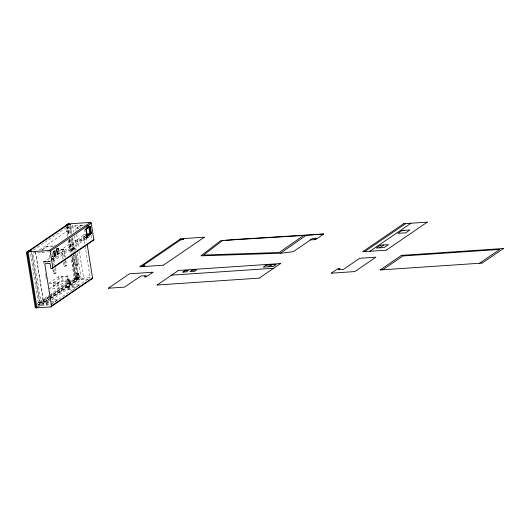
<?xml version="1.0" encoding="UTF-8"?>
<svg xmlns="http://www.w3.org/2000/svg" width="530" height="530" viewBox="0 0 530 530"><rect width="100%" height="100%" fill="white"/><g stroke="black" fill="none" stroke-linecap="round" stroke-linejoin="round"><path stroke-width="0.4" stroke-dasharray="2.65 1.99" d="M76.287 278.184L76.413 273.321L78.692 273.169L79.381 277.468L78.559 278.031L76.287 278.184L77.685 277.289L79.162 277.19L78.692 273.169M78.665 274.103L77.188 274.202L77.095 277.694L79.381 277.468M78.559 278.031L79.162 277.19M33.456 250.1L67.33 226.959M67.635 236.685L66.197 227.734L70.285 227.456L72.742 225.773L84.986 224.945M39.545 249.974L75.214 225.608L76.121 231.259M41.704 249.941L47.038 246.304L55.471 245.734M42.44 249.888L47.104 246.702L54 246.238M76.81 227.966L80.918 225.164L80.984 225.594L76.883 228.397L76.81 227.966L80.567 227.715M51.741 255.135L52.324 254.738L54.106 265.543M43.818 263.383L43.553 261.76L44.089 261.396L49.058 261.058L50.39 260.151M59.519 250.856L75.061 240.236L82.408 239.739L82.547 240.6L75.2 241.097L83.402 235.492L85.853 235.327M62.984 259.197L61.473 249.776L62.129 249.332L64.004 249.199L65.389 257.838M44.089 261.396L44.195 262.072L51.523 257.063M61.473 249.776L64.004 249.199M85.423 235.585L83.594 236.831L85.708 236.691M46.832 262.396L50.251 260.058M50.933 259.594L53.669 257.726M60.506 253.055L85.807 235.77L86.86 242.362M51.052 259.693L53.722 257.871M52.351 258.925L53.742 257.971L52.304 258.07M44.195 262.072L49.164 261.74L50.496 260.826M51.165 260.369L57.16 256.275L57.048 255.599M85.674 237.162L83.853 238.414L86.655 238.175L89.391 236.307M52.914 259.892L85.82 237.407L85.959 238.268M82.547 240.6L87.41 237.281M52.821 261.568L91.114 235.413L91.836 239.931M75.24 248.583L72.193 249.04L75.24 248.583L75.498 250.213M52.861 269.591L53.49 273.52L56.021 272.943L54.888 265.881M63.481 262.337L64.11 266.265L66.641 265.689L65.508 258.62M53.49 273.52L56.021 272.943M64.11 266.265L66.641 265.689M77.85 264.894L74.803 265.358L77.85 264.894L76.022 253.472M48.959 283.192L58.644 276.574L67.754 275.958L68.582 281.139L58.254 288.194L49.906 288.757M67.005 276.468L67.555 279.9L58.697 285.948L53.55 286.299L53 282.868L61.864 276.812L67.005 276.468L67.754 275.958M49.071 283.577L57.419 283.013L58.148 282.523L58.697 285.948M49.144 288.81L59.473 281.755L68.582 281.139M53.55 286.299L62.414 280.244L67.555 279.9M36.961 303.591L48.919 295.422M49.601 294.952L74.843 277.713L71.709 258.15M31.542 252.313L39.624 302.776L50.641 295.25M51.317 294.793L74.412 279.012L78.493 278.734L74.717 255.129M49.264 296.641L37.816 304.465L40.148 304.882L31.78 252.631M49.939 296.184L75.797 278.515L79.063 278.296L75.273 254.619M48.733 297.509L38.63 304.406L30.396 252.976M49.409 297.045L75.677 279.098L79.063 278.296M37.935 305.194L48.873 297.721M49.562 297.25L76.221 279.038L72.643 256.672M70.801 282.901L70.212 283.305L69.423 279.495L67.151 279.648L67.84 283.954L70.112 283.795L70.934 283.239L69.324 283L68.237 280.317L69.715 280.218M39.909 302.584L44.202 301.954L48.932 298.721M49.608 298.257L77.658 279.303M39.624 302.776L43.705 302.504L49.27 298.701M49.946 298.238L78.493 278.734M37.14 307.195L49.257 298.913M49.933 298.456L77.181 279.84L88.815 279.058M38.63 306.678L50.747 298.397M51.423 297.94L77.996 279.787L73.968 254.658M49.389 251.796L33.032 252.903L41.439 305.393L50.86 298.953M51.536 298.496L81.15 278.263L90.16 277.654L84.959 245.224M52.728 303.962L46.501 304.386L46.229 302.683L49.846 300.219M67.727 288.002L71.947 285.12L79.725 284.59L75.512 287.472L67.727 288.002L67.999 289.698L74.227 289.274M47.779 302.584L43.91 305.22L35.503 252.737M69.278 287.896L52 299.702L58.227 299.278L54.014 302.16L52.457 302.266M73.498 285.014L83.621 278.098L79.354 251.445M46.501 304.386L49.515 302.325M67.999 289.698L72.219 286.816L77.665 286.445M51.118 304.319L90.16 277.654M80.984 225.594L83.236 225.442M76.883 228.397L79.136 228.244M85.714 234.465L83.263 234.631L84.833 244.41M90.782 235.433L91.114 235.413M40.638 252.061L45.242 251.75M52.132 256.54L53.378 256.46L54.762 265.093M52.072 256.619L53.51 256.527M43.553 261.76L50.907 261.264M74.862 279.158L75.677 279.098L72.02 256.242M76.194 280.516L77.009 280.456M53 282.868L58.148 282.523M70.934 283.239L68.662 283.391L67.151 279.648M44.202 301.954L44.54 301.928M50.721 301.504L56.167 301.133M46.229 302.683L49.336 302.478M37.696 305.048L40.148 304.882M41.439 305.393L50.449 304.783M74.127 279.204L77.32 279.33M86.47 237.023L86.655 238.175M84.641 229.477L85.409 234.253M85.906 237.354L86.045 238.215M76.638 234.492L78.837 248.219M72.742 225.773L73.776 232.233M74.293 235.466L76.625 250.001M77.141 253.227L81.15 278.263M74.823 248.861L75.22 251.313M75.346 252.128L77.44 265.179M70.523 224.992L71.888 233.492M72.524 237.473L74.757 251.412M70.285 227.456L71.325 233.969M71.974 238.036L74.193 251.876M77.188 274.202L77.685 277.289M69.423 226.29L70.722 234.393M71.371 238.447L73.842 253.85M72.603 248.756L73.127 252.022M73.65 255.288L75.22 265.073M76.413 273.321L77.102 277.621M68.476 225.535L69.907 234.452M70.689 239.315L77.181 279.84M67.76 226.184L69.172 234.989M69.821 239.056L72.1 253.287M67.429 226.264L68.867 235.247M69.523 239.328L71.742 253.207M72.266 256.474L75.797 278.515M67.31 226.847L68.761 235.923M69.403 239.911L71.504 253.029M66.614 226.363L68.052 235.327M68.834 240.216L71.053 254.075M68.284 240.752L70.503 254.592M70.629 255.407L74.412 279.012M71.947 285.12L72.219 286.816M69.423 279.495L70.112 283.795M63.348 249.65L64.6 257.5M65.104 260.641L65.985 266.139M68.237 280.317L68.734 283.404M62.129 249.332L63.64 258.753M64.143 261.893L64.766 265.815M61.864 276.812L62.414 280.244M58.644 276.574L59.473 281.755M57.419 283.013L58.254 288.194M51.933 251.644L52.761 256.811M54.61 268.683L55.365 273.394M53.643 269.929L54.146 273.069M49.588 255.281L50.198 259.071M47.038 246.304L47.104 246.702M49.058 261.058L49.164 261.74M45.507 273.937L45.765 275.56M45.898 276.368L46.415 279.621M35.49 251.22L43.705 302.504M75.81 278.608A0.994 0.888 55.7 0 1 74.757 277.72M77.194 279.933A0.994 0.888 55.7 0 1 76.141 279.045M69.562 285.882L68.085 286.896L68.224 287.757L69.702 286.743L69.562 285.882"/><path stroke-width="0.79" d="M323.591 234.108L315.999 239.335A2.021 0.417 -9.1 0 1 315.608 239.534L310.467 239.931M201.069 255.732L220.632 240.726L239.189 239.235M108.438 288.154L129.459 273.831L152.945 272.221M152.938 272.307L146.333 276.766L144.266 276.985L146.24 275.64L140.927 275.998L124.576 287.114L108.445 288.227M331.376 273.109L338.027 268.63L340.061 268.418L338.087 269.763L343.4 269.406L359.751 258.289L375.883 257.176L354.868 271.572L331.409 273.195M314.131 239.739L316.476 238.129L312.587 238.473L293.362 251.651L280.94 253.227M27.196 251.935L68.218 223.912L90.272 222.421L49.25 250.452L27.196 251.935L36.153 307.864L50.854 306.877L91.876 278.846L91.266 278.893M27.573 252.134L29.064 251.16M67.164 224.634L70.43 224.409L67.052 225.217L29.998 250.524L29.183 250.577M67.986 224.574L69.039 223.859M86.244 226.522L88.331 225.469L88.609 227.191L88 227.231M85.211 229.139L86.204 229.073L90.305 226.27L91.478 233.584L87.377 236.387L86.377 236.453M53.543 251.538L55.021 250.531L55.849 255.692L54.371 256.699L53.543 251.538L54.04 251.465L54.597 254.903L54.1 254.937L55.08 254.268M58.3 248.285L56.498 249.517L57.326 254.685L59.128 253.446L58.3 248.285L56.69 248.398M86.642 234.75L87.861 233.922L89.974 233.776L87.159 235.704M87.066 235.982L90.484 233.65L91.478 233.584M90.087 234.498L90.617 234.134L86.529 234.412M180.697 238.772L139.675 266.802L163.3 265.205M163.359 265.199L204.381 237.175M157.224 284.948L171.581 275.143L273.672 268.253M171.667 275.083L178.391 270.492M183.055 272.082L185.023 270.737M268.856 266.762L271.645 264.861M259.309 278.065L280.483 263.602M403.635 223.726L362.613 251.757L386.238 250.16M364.653 251.618L405.675 223.594M369.966 251.26L410.988 223.236M404.085 230.338L401.733 230.729M379.566 247.828L383.78 244.946M386.297 250.153L427.319 222.13M380.162 269.909L401.329 255.447M382.786 269.73L402.926 255.97L499.77 249.431L479.63 263.191M482.247 263.019L503.421 248.557M303.558 235.578L323.572 234.028M226.025 240.242L225.661 240.289L306.771 235.254L306.108 235.426A2.113 0.437 -9.1 0 0 305.724 235.625L280.734 253.035A1.742 0.364 -9.1 0 0 280.608 253.148M223.302 240.441L222.295 240.733L203.613 255.056L279.27 252.479L303.16 235.784A2.087 0.431 -9.1 0 1 303.544 235.578M67.237 224.588L68.052 224.528M66.23 225.27L67.052 225.217M87.722 225.515L88.331 225.469M90.305 226.27L89.312 226.336L90.484 233.65M86.522 228.244L87.132 228.198L86.86 226.482M92.478 240.54L93.167 240.494L52.139 268.518L50.913 268.604L50.092 263.436L44.778 263.794L51.536 305.956L92.558 277.932L87.178 244.337M180.756 238.772L204.322 237.182M403.694 223.726L427.259 222.136M179.703 239.487L183.724 239.215L180.346 240.024L143.299 265.331L144.809 265.802L140.788 266.073M28.249 251.22L31.515 250.995L29.998 250.524L30.19 251.69M28.183 251.266L28.998 251.207M59.128 253.446L57.518 253.559L56.809 249.133M54.239 255.798L55.849 255.692M178.477 270.433L280.562 263.543M401.415 255.387L503.5 248.497M157.145 285.007L259.23 278.118M380.083 269.962L482.167 263.072M239.222 239.235L323.26 234.015M280.734 253.241L201.181 255.831M88.749 226.674L90.007 234.552M86.204 229.073L87.377 236.387M57.28 251.346L57.657 253.691M28.011 251.882L36.974 307.811M26.52 252.85L35.199 307.062M66.396 225.502A0.994 0.888 55.7 0 1 67.151 224.541M27.474 251.995A0.994 0.888 55.7 0 1 28.236 251.127M92.644 277.925A0.994 0.888 55.7 0 1 91.895 278.939M51.622 305.956A0.994 0.888 55.7 0 1 50.873 306.963M93.929 239.573A0.994 0.888 55.7 0 1 93.181 240.58M52.907 267.597A0.994 0.888 55.7 0 1 52.159 268.611M90.259 222.335A0.994 0.888 55.7 0 1 91.312 223.223M49.237 250.359A0.994 0.888 55.7 0 1 50.284 251.246M67.456 224.833A0.994 0.888 55.7 0 1 68.204 223.826M26.434 252.856A0.994 0.888 55.7 0 1 27.182 251.849M36.166 307.956A0.994 0.888 55.7 0 1 35.119 307.069M91.226 223.229L50.204 251.253L52.821 267.604L93.843 239.58L91.226 223.229M89.921 226.297L85.82 229.099L86.993 236.413L91.094 233.611L89.921 226.297M184.659 270.764L182.691 272.109L186.368 271.857L188.335 270.512L184.659 270.764M192.012 270.267L190.038 271.612L194.53 271.307L196.504 269.962L192.012 270.267M266.047 265.238L263.258 267.14L273.467 266.451L276.256 264.549L266.047 265.238M380.613 245.158L376.399 248.04L384.177 247.517L388.397 244.635L380.613 245.158M402.111 230.47L397.897 233.352L405.675 232.829L409.895 229.947L402.111 230.47"/></g></svg>
